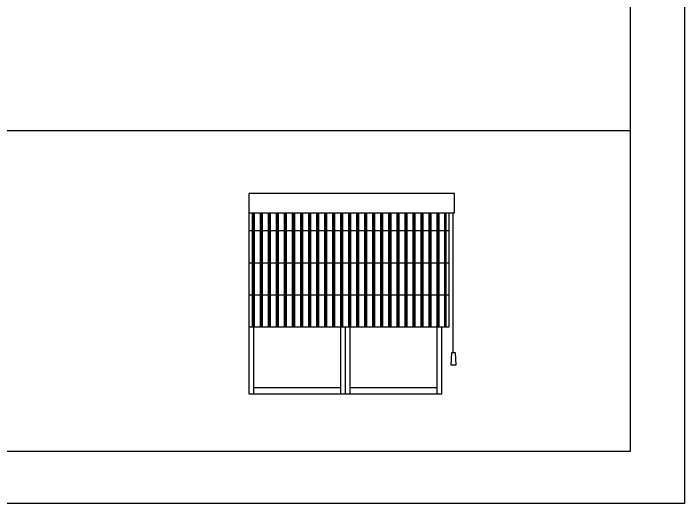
# Model space of a CAD drawing. Header units: inches. Extents: x 9.8 to 52.3, y 14.9 to 39.7.
# Drawn here: x 26.665 to 30.845, y 14.872 to 17.926 of the extents above; entities that cross this region are included whole.
import ezdxf

# ---------------------------------------------------------------- set-up
doc = ezdxf.new("R2010")
doc.units = ezdxf.units.IN
doc.header["$MEASUREMENT"] = 0
doc.layers.add('4', color=4, linetype='Continuous')
doc.layers.add('kadrbm', color=4, linetype='Continuous')

# ---------------------------------------------------------------- blocks, each defined once
blk = doc.blocks.new('kadrbm')
at = {"layer": 'kadrbm', "color": 4}
blk.add_lwpolyline([(0, 0), (0, 24.7972), (21, 24.7972), (21, 0), (0, 0)], close=True, dxfattribs=at)
blk.add_lwpolyline([(20.6631, 0.3257), (20.6631, 24.4603), (0.3369, 24.4603), (0.3369, 0.3257), (20.6631, 0.3257)], dxfattribs=at)

msp = doc.modelspace()

# ---------------------------------------------------------------- hatches: boundary and pattern name
at = {"layer": '4'}
h = msp.add_hatch(dxfattribs=at)
h.set_pattern_fill('PLAST', color=256, scale=0.2, angle=90, style=0)
h.set_pattern_definition([(90, (32.816956, -11.55246), (-0.05, 3e-18), []), (90, (32.810706, -11.55246), (-0.05, 3e-18), []), (90, (32.804456, -11.55246), (-0.05, 3e-18), [])])
h.paths.add_polyline_path([(29.3335, 16.6832), (28.1335, 16.6832), (28.1335, 15.9728), (29.3335, 15.9728)])

# ---------------------------------------------------------------- linework, layer by layer
for p, q in [((10.1824, 17.1977), (30.5086, 17.1977)), ((29.4135, 16.8032), (28.1335, 16.8032)), ((28.1335, 15.5532), (28.1335, 16.8032)), ((29.4135, 16.6832), (29.4135, 16.8032)), ((28.1335, 16.6832), (29.4135, 16.6832)), ((29.3504, 16.6808), (29.3504, 15.9759)), ((29.3588, 16.6808), (29.3588, 15.9759)), ((29.3783, 15.9728), (29.3783, 16.6832)), ((29.4048, 15.8147), (29.4048, 16.6832)), ((28.1335, 16.5728), (29.3783, 16.5728)), ((28.1335, 16.3728), (29.3783, 16.3728)), ((28.1335, 16.1728), (29.3783, 16.1728)), ((28.1335, 15.9728), (29.3783, 15.9728)), ((28.1635, 15.5532), (28.1635, 15.9728)), ((28.7035, 15.5532), (28.7035, 15.9728)), ((28.7335, 15.5532), (28.7335, 15.9728)), ((28.7635, 15.5532), (28.7635, 15.9728)), ((29.3035, 15.5532), (29.3035, 15.9728)), ((29.3335, 15.5532), (29.3335, 15.9728)), ((28.7035, 15.5932), (28.1635, 15.5932)), ((29.3035, 15.5932), (28.7635, 15.5932)), ((29.3335, 15.5532), (28.1335, 15.5532))]:
    msp.add_line(p, q, dxfattribs=at)
msp.add_lwpolyline([(29.3958, 15.8141), (29.4161, 15.8141), (29.4211, 15.734), (29.3908, 15.734)], close=True, dxfattribs=at)

# ---------------------------------------------------------------- block references
at = {"layer": 'kadrbm'}
msp.add_blockref('kadrbm', (9.8455, 14.8721), dxfattribs=at)

doc.saveas('drawing.dxf')
